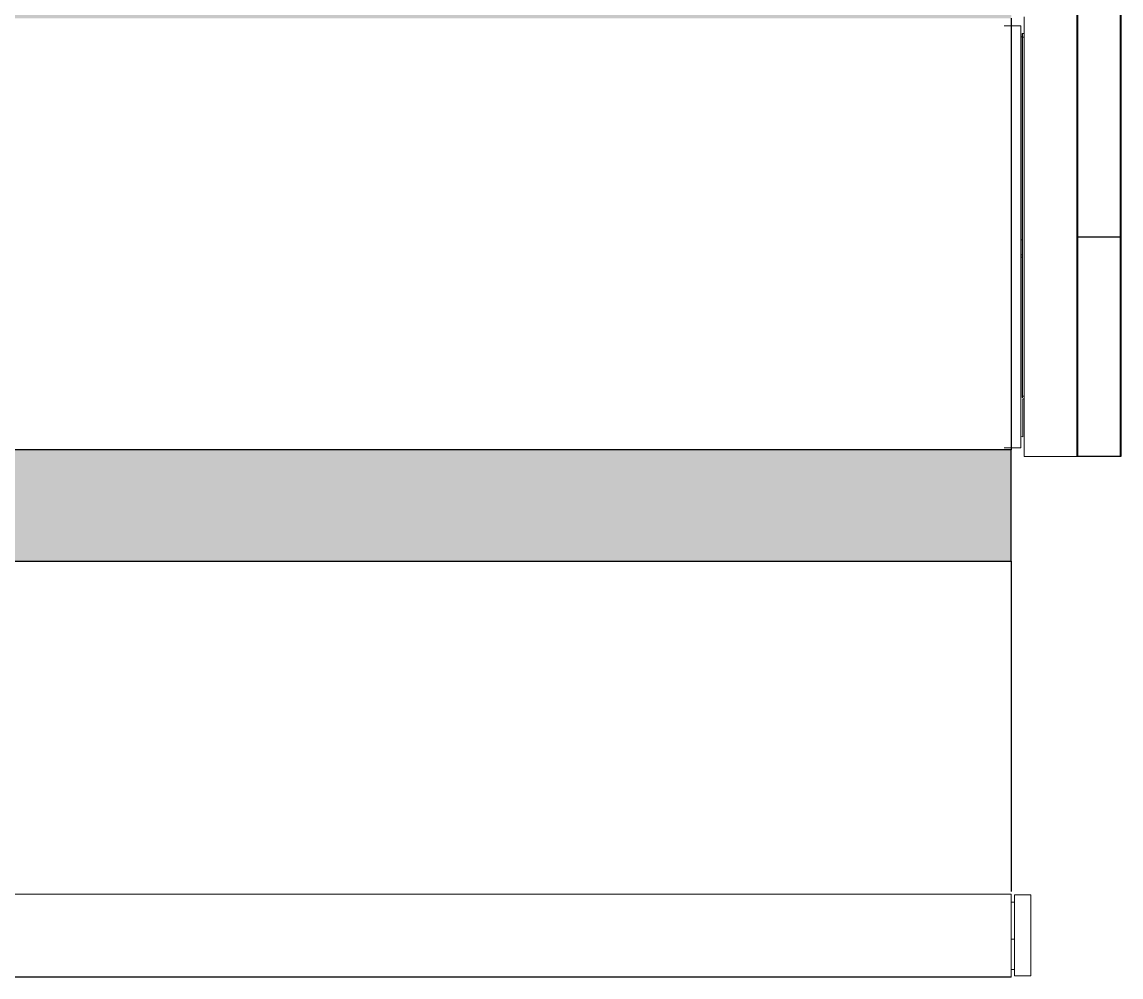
# Model space of a CAD drawing. Header units: inches. Extents: x 14.4 to 54.4, y 6.4 to 13.6.
# Drawn here: x 49.379 to 54.379, y 6.367 to 10.713 of the extents above; entities that cross this region are included whole.
import ezdxf

# ---------------------------------------------------------------- set-up
doc = ezdxf.new("R2010")
doc.units = ezdxf.units.IN
doc.header["$MEASUREMENT"] = 0
doc.layers.get('0').update_dxf_attribs({"true_color": 0xc2ced6})
for name, color, linetype, lineweight in [('FABRIC-ROLL', 7, 'Continuous', 30), ('HEMBAR', 7, 'Continuous', 9), ('HEMBAR-ENDCAP', 7, 'Continuous', 9), ('SHADE-BRACKET', 7, 'Continuous', 30), ('SUB-BRACKET', 7, 'Continuous', 18)]:
    doc.layers.add(name, color=color, linetype=linetype, lineweight=lineweight)

# ---------------------------------------------------------------- blocks, each defined once
blk = doc.blocks.new('HEMBAR-END-CAP4-085586')
at = {"layer": 'HEMBAR-ENDCAP', "lineweight": 0}
for p, q in [((34.0594, 9.2067), (34.0594, 9.2052)), ((34.0969, 9.2067), (34.0594, 9.2067)), ((34.0594, 9.1187), (34.0594, 9.2052)), ((34.0969, 9.2067), (34.0969, 9.2052)), ((34.0969, 9.1187), (34.0969, 9.2052)), ((34.0594, 9.1897), (34.0519, 9.1897)), ((34.0594, 9.1057), (34.0519, 9.1057)), ((34.0594, 9.1187), (34.0594, 9.1142)), ((34.0594, 9.0272), (34.0594, 9.1142)), ((34.0969, 9.1187), (34.0969, 9.1142)), ((34.0969, 9.0272), (34.0969, 9.1142)), ((34.0594, 9.0362), (34.0519, 9.0362)), ((34.0594, 9.0272), (34.0594, 9.0222)), ((34.0969, 9.0272), (34.0969, 9.0222)), ((34.0969, 9.0222), (34.0594, 9.0222))]:
    blk.add_line(p, q, dxfattribs=at)
blk = doc.blocks.new('HEMBAR-END-CAPS-085586')
blk.add_blockref('HEMBAR-END-CAP4-085586', (0, 0))
blk = doc.blocks.new('HEMBAR2-085586')
at = {"layer": 'HEMBAR', "lineweight": 0}
for p, q in [((34.0519, 9.2079), (24.5519, 9.2079)), ((34.0519, 9.2079), (34.0519, 9.2063)), ((34.0519, 9.1212), (34.0519, 9.2063)), ((34.0519, 9.1212), (34.0519, 9.114)), ((34.0519, 9.0272), (34.0519, 9.114)), ((34.0519, 9.0272), (34.0519, 9.0197)), ((34.0519, 9.0197), (24.5519, 9.0197)), ((34.0519, 9.0194), (24.5519, 9.0194)), ((34.0519, 9.0197), (34.0519, 9.0194))]:
    blk.add_line(p, q, dxfattribs=at)
blk = doc.blocks.new('HEMBAR-085586')
at = {"layer": 'FABRIC-ROLL', "lineweight": 0}
blk.add_blockref('HEMBAR2-085586', (0, 0), dxfattribs=at)
blk = doc.blocks.new('FABRIC-ROLL2-085586')
at = {"layer": 'FABRIC-ROLL', "transparency": 33554559, "extrusion": (0, 0, -1)}
h = blk.add_hatch(color=254, dxfattribs=at)
h.paths.add_polyline_path([(-43.4986, -1.128), (-43.4986, -1.6339), (-24.4986, -1.6339), (-24.4986, -1.128)])
h.paths.add_polyline_path([(-43.4986, 1.3425), (-43.4986, 0.8366), (-24.4986, 0.8366), (-24.4986, 1.3425)])
at = {"layer": 'FABRIC-ROLL', "linetype": 'Continuous'}
for p, q in [((43.4986, 0.8366), (43.4986, -1.128)), ((43.4986, -1.128), (24.4986, -1.128)), ((43.4986, -1.6339), (43.4986, -1.128)), ((24.4986, -1.6339), (43.4986, -1.6339)), ((43.4986, -1.6339), (43.4986, -3.1373))]:
    blk.add_line(p, q, dxfattribs=at)
at = {"layer": 'FABRIC-ROLL', "extrusion": (1.24987e-35, 2.4935e-33, -1)}
for p, q in [((43.4986, -1.128), (24.4986, -1.128)), ((43.4986, -1.6339), (43.4986, -1.128)), ((24.4986, -1.6339), (43.4986, -1.6339))]:
    blk.add_line(p, q, dxfattribs=at)
blk = doc.blocks.new('SUB-BRACKETS-085586')
at = {"layer": 'SUB-BRACKET', "linetype": 'Continuous'}
for p, q in [((53.9388, 10.7358), (53.9388, 8.7358)), ((53.8466, 10.6958), (53.9225, 10.6958)), ((53.9225, 8.7758), (53.9225, 10.6958)), ((53.9308, 10.6608), (53.9288, 10.6588)), ((53.9288, 10.6588), (53.9288, 9.0039)), ((53.9388, 10.6608), (53.9308, 10.6608)), ((53.9308, 10.6608), (53.9308, 9.002)), ((53.9225, 10.6456), (53.9287, 10.6457)), ((53.9288, 10.6416), (53.9308, 10.6436)), ((53.9308, 10.6436), (53.9388, 10.6436)), ((53.9288, 9.7212), (53.9225, 9.7213)), ((53.9288, 9.6527), (53.9225, 9.6526)), ((53.9225, 9.6421), (53.9288, 9.6421)), ((53.9288, 9.0118), (53.9308, 9.0103)), ((53.9308, 9.0103), (53.9388, 9.0103)), ((53.9325, 8.9978), (53.9388, 8.9978)), ((53.9325, 8.8258), (53.9325, 8.9978)), ((53.9225, 8.826), (53.9325, 8.8258)), ((53.8466, 8.7758), (53.9225, 8.7758)), ((53.9388, 8.7358), (54.1788, 8.7358))]:
    blk.add_line(p, q, dxfattribs=at)
blk = doc.blocks.new('SHADE-BRACKET2-085586')
at = {"layer": 'SHADE-BRACKET', "linetype": 'Continuous'}
for p, q in [((52.9288, 11.7338), (52.9308, 11.7358)), ((52.9288, 11.6758), (52.9288, 11.7338)), ((54.1782, 11.7338), (52.9288, 11.7338)), ((54.18, 11.7358), (52.9308, 11.7358)), ((53.1168, 11.7358), (53.1168, 11.6758)), ((54.1708, 11.6758), (54.1708, 11.7358)), ((54.1788, 11.7338), (54.1808, 11.7358)), ((54.1788, 8.7358), (54.1788, 11.7338)), ((54.1808, 11.7338), (54.1798, 11.7348)), ((54.3768, 11.7358), (54.1808, 11.7358)), ((54.1808, 11.7338), (54.1808, 8.7358)), ((54.3768, 11.7338), (54.1808, 11.7338)), ((54.3788, 11.7338), (54.3768, 11.7358)), ((54.3778, 11.7348), (54.3768, 11.7338)), ((54.3768, 8.7358), (54.3768, 11.7338)), ((54.3788, 8.7378), (54.3788, 11.7338)), ((54.1788, 9.7358), (54.3788, 9.7358)), ((54.1788, 8.7378), (54.1808, 8.7358)), ((54.3768, 8.7358), (54.1808, 8.7358)), ((54.3788, 8.7378), (54.3768, 8.7358))]:
    blk.add_line(p, q, dxfattribs=at)
blk = doc.blocks.new('ROLL-085586')
for name, p in [('SUB-BRACKETS-085586', (0, 0)), ('SHADE-BRACKET2-085586', (0, 0)), ('FABRIC-ROLL2-085586', (10.3806, 9.8933))]:
    blk.add_blockref(name, p)
at = {"xscale": 2, "yscale": 2, "zscale": 2}
blk.add_blockref('HEMBAR-END-CAPS-085586', (-14.2246, -11.6716), dxfattribs=at)
at = {"layer": 'FABRIC-ROLL', "lineweight": 0, "xscale": 2, "yscale": 2, "zscale": 2}
blk.add_blockref('HEMBAR-085586', (-14.2246, -11.6716), dxfattribs=at)
blk = doc.blocks.new('SYSTEM-085586')
blk.add_blockref('ROLL-085586', (0, 0))

msp = doc.modelspace()

# ---------------------------------------------------------------- block references
msp.add_blockref('SYSTEM-085586', (0, 0))

doc.saveas('drawing.dxf')
